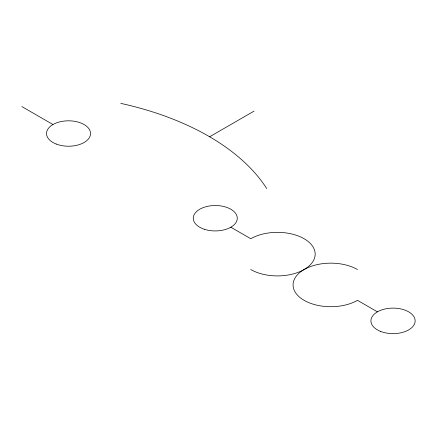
<?xml version="1.0" encoding="UTF-8"?>
<svg xmlns="http://www.w3.org/2000/svg" width="437" height="437" viewBox="0 0 437 437"><rect width="100%" height="100%" fill="white"/><g stroke="black" fill="none" stroke-linecap="round" stroke-linejoin="round"><path stroke-width="0.66" d="M209.634 136.765L254.099 111.096M21.85 106.562L52.975 124.534M230.823 227.213L250.762 238.728A37.729 21.784 0 0 1 304.119 238.728A37.729 21.784 0 0 1 304.119 269.531A37.729 21.784 0 0 0 304.119 300.334A37.729 21.784 0 0 0 357.471 300.334L377.415 311.849M357.471 269.531A37.729 21.784 0 0 0 304.119 269.531A37.729 21.784 0 0 1 250.762 269.531M120.759 103.367A250.538 144.647 0 0 1 266.696 188.533M56.198 144.041A22.008 12.706 0 0 0 90.486 134.427A22.008 12.706 0 0 0 58.919 122.087A22.008 12.706 0 0 0 56.198 144.041M380.654 331.443A22.107 12.76 0 0 0 415.095 321.779A22.107 12.76 0 0 0 383.386 309.391A22.107 12.76 0 0 0 380.654 331.443M204.259 229.234A22.008 12.706 0 0 0 237.269 218.232A22.008 12.706 0 0 0 204.259 207.225A22.008 12.706 0 0 0 204.259 229.234"/></g></svg>
